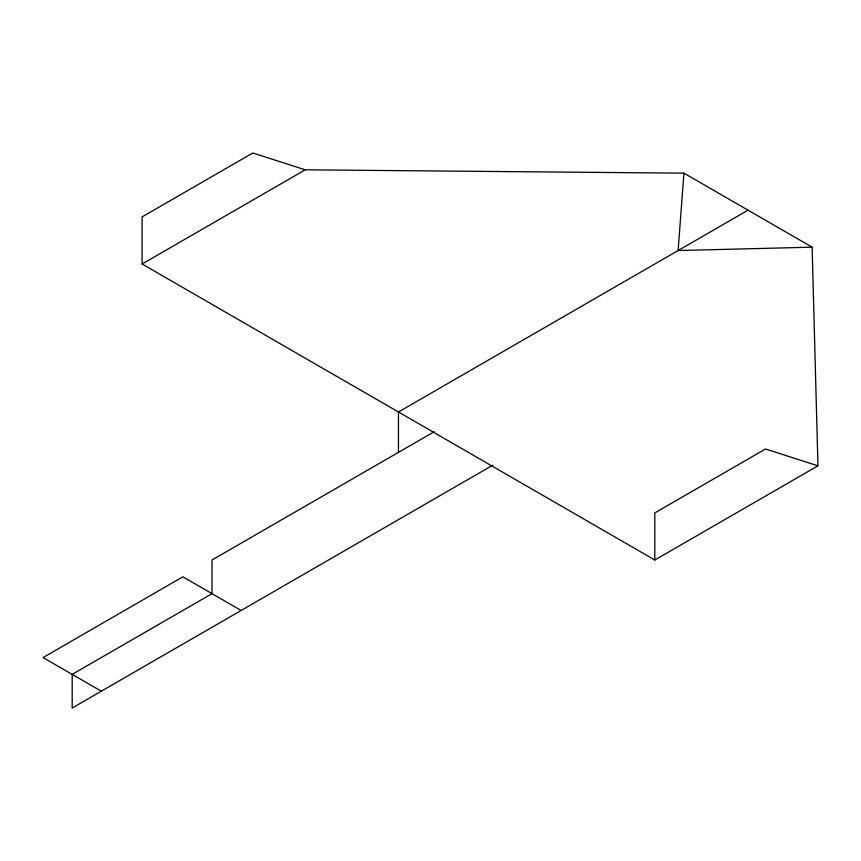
<?xml version="1.0" encoding="UTF-8"?>
<svg xmlns="http://www.w3.org/2000/svg" width="861" height="861" viewBox="0 0 861 861"><rect width="100%" height="100%" fill="white"/><g stroke="black" fill="none" stroke-linecap="round" stroke-linejoin="round"><path stroke-width="1.29" d="M683.946 173.169L678.124 250.54L812.127 247.172L817.95 465.823L654.812 560.005L142.097 263.993L142.097 216.897L252.8 152.989L305.235 169.811L683.946 173.169L812.127 247.172M142.097 263.993L305.235 169.811M748.037 210.17L398.46 411.999L398.46 452.369M434.202 431.727L212.01 560.005L212.01 593.649L72.184 674.378L72.184 708.011L492.89 465.123M817.95 465.823L765.515 449.001L654.812 512.908L654.812 560.005M241.145 610.46L182.876 576.827L43.05 657.556L101.318 691.189"/></g></svg>
